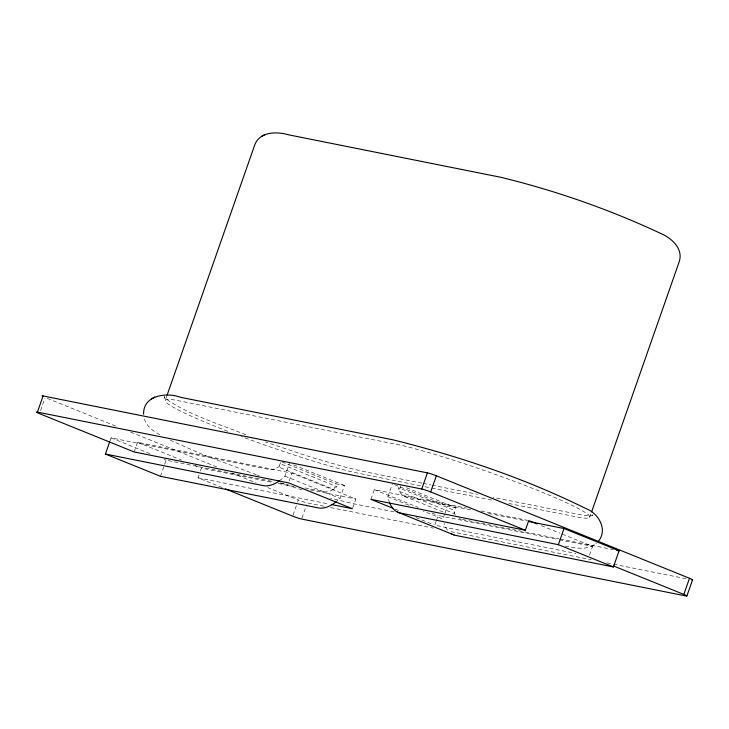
<?xml version="1.0" encoding="UTF-8"?>
<svg xmlns="http://www.w3.org/2000/svg" width="729" height="729" viewBox="0 0 729 729"><rect width="100%" height="100%" fill="white"/><g stroke="black" fill="none" stroke-linecap="round" stroke-linejoin="round"><path stroke-width="0.55" stroke-dasharray="3.65 2.73" d="M40.56 410.609L44.806 398.499M110.015 440.899L111.072 437.874L269.976 469.604A32.623 16.402 -68 0 0 278.196 467.18L281.904 464.382L336.935 486.662L333.226 489.46A32.623 16.402 -68 0 1 325.016 491.884L304.941 487.938M134.163 451.962L137.553 442.275L291.964 473.176L355.807 499.028L352.754 507.749M166.777 396.102L165.273 400.394L164.244 396.558L164.681 398.007C189.704 415.621 220.049 424.16 248.142 435.714M160.453 476.31L166.112 460.154L273.84 481.714M222.19 487.601L197.996 477.814L199.017 474.907M200.375 471.025L201.395 468.118L273.603 482.571M280.537 462.505L278.897 467.189L333.937 489.469L335.923 483.774L344.507 485.487L339.978 498.408A49.8 25.041 -68 0 1 336.224 501.743M279.307 480.885A49.8 25.041 -68 0 0 284.948 476.128L289.468 463.207M289.249 480.93L291.964 473.176M293.012 515.13L297.259 503.01M297.614 501.999L298.316 499.985L267.725 487.601M301.952 518.037L306.544 504.915M370.924 499.356L374.323 489.66L466.524 508.113M389.678 502.974A49.8 25.041 -68 0 1 387.892 496.731L392.412 483.81M400.996 485.532L399 491.218L454.03 513.508L456.026 507.812L406.181 487.628M436.124 521.326L434.766 525.199L575.855 553.439M436.461 520.351L438.165 515.503L558.141 539.524M444.663 514.045L442.922 519.012L423.194 511.029M445.009 513.052L447.451 506.09L456.026 507.812M590.873 514L589.743 517.216L592.95 514.865L591.547 515.676L588.321 515.822L583.328 515.294L493.077 497.406M589.524 555.134L592.577 546.413L561.184 533.701M565.194 546.112C575.427 548.026 587.793 550.814 596.459 543.151M591.183 546.468L594.664 544.49M421.973 483.172L364.19 471.608L345.983 467.316L310.153 456.91L265.538 442.002M423.075 483.391L430.857 484.949M431.969 485.168L477.522 494.289M420.524 485.824L352.936 472.128A112.184 9.195 19.3 0 1 241.29 436.48M424.989 486.717L430.575 487.838M431.696 488.056L494.216 500.568M508.733 503.475L580.311 517.636A112.184 9.195 19.3 0 0 539.925 491.31A112.184 9.195 19.3 0 0 402.089 445.483L174.705 399.975A112.184 9.195 19.3 0 0 229.252 431.905M480.967 511.002L527.623 520.342M470.734 509.853L405.169 496.659A32.623 16.402 -68 0 1 399.62 491.483L398.225 487.665L453.256 509.945L454.65 513.763A32.623 16.402 -68 0 0 455.261 514.838M488.503 513.416L526.265 520.971M280.501 483.054L288.274 484.603M462.459 519.467L559.079 538.804M560.191 539.032L613.508 549.702M278.05 483.464L294.707 486.799M310.262 489.906L355.807 499.028M559.252 539.742L592.577 546.413M394.088 511.858L352.973 503.639L330.392 498.153M197.996 477.814L329.089 504.049M323.958 506.245L307.255 502.901A6.871 0.565 19.3 0 1 298.316 499.985M330.647 507.575L433.126 528.088M450.95 531.66L591.31 559.754M606.911 562.87L612.478 563.991M613.59 564.21L688.231 579.145M461.348 519.248L460.199 518.939A32.623 16.402 -68 0 1 459.243 518.556M302.161 489.924L280.045 482.826M257.337 475.108L259.36 475.8M256.335 474.743L203.838 455.014L170.313 440.289M541.292 525.655L560.136 533.273M394.489 484.648L447.451 506.09M404.203 496.267L445.738 513.088M374.323 489.66L418.282 507.457M431.887 512.961L438.165 515.503M387.892 496.731L409.698 505.561M293.623 464.892L344.507 485.487M281.932 461.913L335.923 483.774M395 509.097L400.23 511.22M415.931 517.572L433.719 524.771M284.948 476.128L339.978 498.408M47.267 398.344L116.886 426.529M130.6 432.078L218.153 467.526M231.858 473.075L256.125 482.899M137.553 442.275L181.512 460.072M195.117 465.576L201.395 468.118M111.072 437.874L150.529 453.848M164.034 459.316L166.112 460.154M159.842 434.776C153.391 431.085 146.256 426.347 144.424 418.628M447.488 530.174A49.8 25.041 -68 0 1 444.007 523.313"/><path stroke-width="1.09" d="M143.586 414.236C143.002 395.063 166.823 392.056 180.774 397.351L392.995 439.824C459.316 456.308 524.825 478.324 586.134 508.678C598.664 513.371 608.314 530.193 598.053 541.583M331.312 504.495L352.417 508.714L288.575 482.871L134.163 451.962L39.503 413.644A6.871 0.565 19.3 0 1 37.425 412.095L43.084 395.947L427.404 472.866A6.871 0.565 19.3 0 1 436.343 475.782L689.497 578.279A6.871 0.565 19.3 0 1 691.575 579.819M336.224 501.743A49.8 25.041 -68 0 1 318.3 507.903L160.453 476.31L105.413 454.03L109.66 441.911M167.151 395.027L254.649 145.18C259.615 131.302 276.892 131.411 288.711 134.838L500.376 177.202C555.152 190.46 608.797 209.223 659.873 233.052C671.099 237.672 683.82 248.461 679.118 262.003L591.62 511.858M37.425 412.095L421.745 489.022L427.404 472.866M537.109 523.96L528.735 520.57L525.345 530.256L430.684 491.929L436.343 475.782M389.678 502.974A49.8 25.041 -68 0 0 400.522 513.088L558.368 544.681L564.018 528.525L619.058 550.814L613.399 566.962L455.552 535.368A49.8 25.041 -68 0 1 451.151 533.582M225.343 488.886L292.657 516.132A6.871 0.565 19.3 0 0 301.596 519.048L685.916 595.967A6.871 0.565 19.3 0 0 683.838 594.427L689.497 578.279M686.891 596.012L692.55 579.865M264.718 134.674L261.447 136.523M154.794 396.995L151.313 398.963M528.479 521.417L564.018 528.525M525.345 530.256L370.924 499.356L392.904 508.25M616.834 550.368L619.058 550.814M105.413 454.03L263.26 485.614A49.8 25.041 -68 0 0 279.307 480.885M613.371 565.895L683.838 594.427M558.368 544.681L613.399 566.962M397.505 512.086L454.012 534.958M421.745 489.022A6.871 0.565 19.3 0 1 430.684 491.929M42.519 396.275A6.871 0.565 19.3 0 1 43.084 395.947"/></g></svg>
